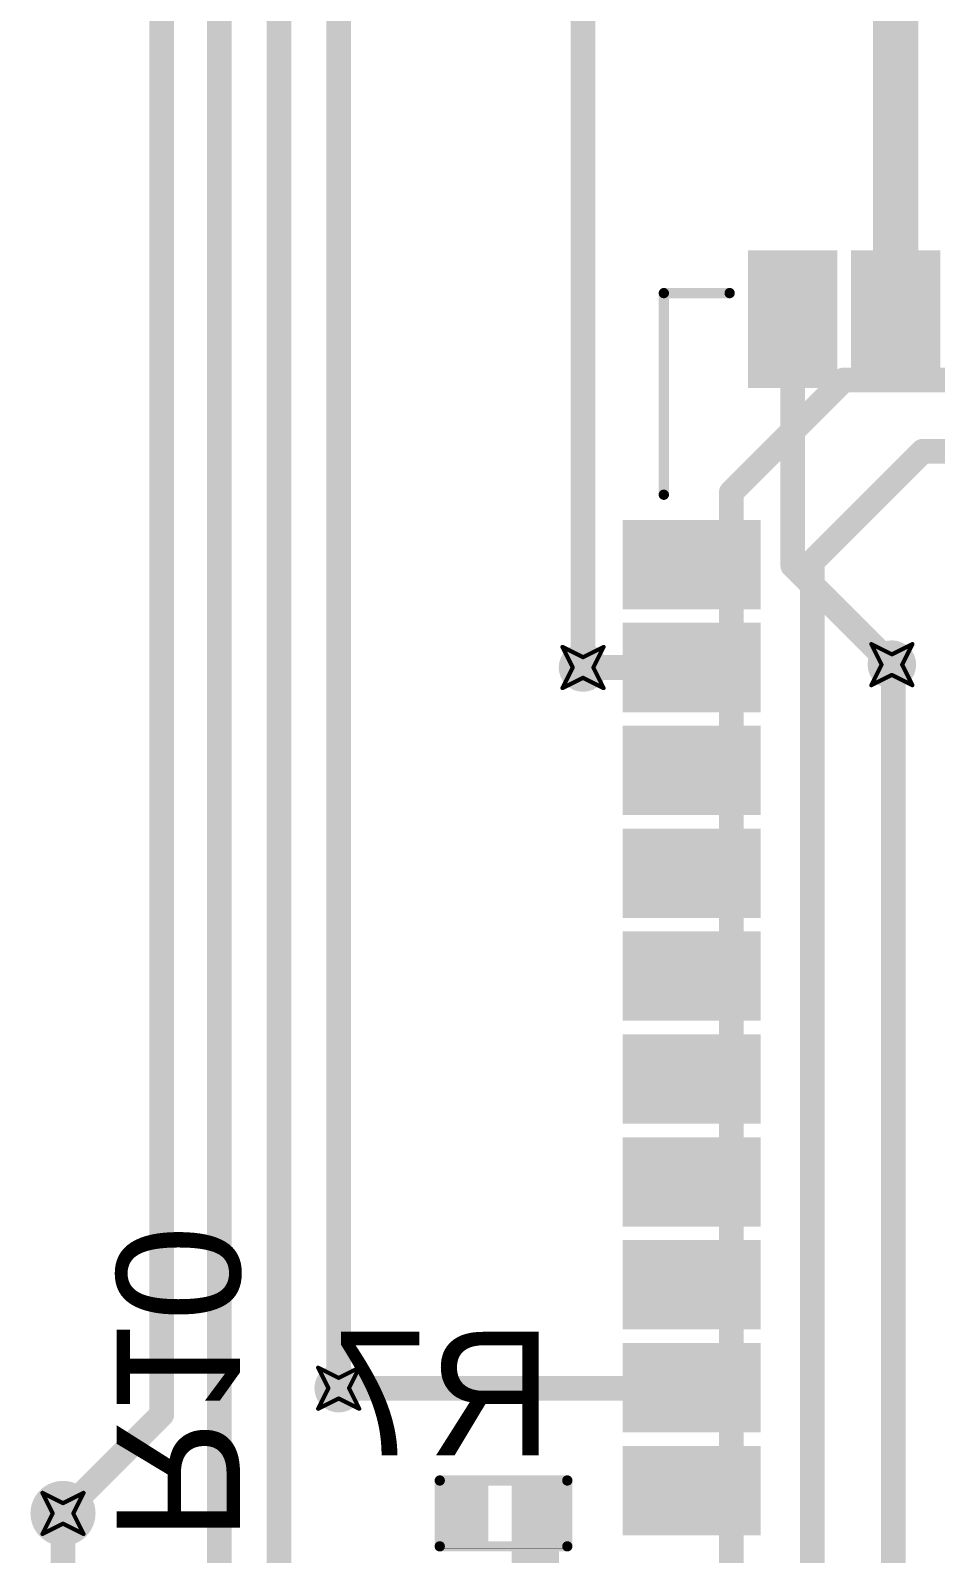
# Model space of a CAD drawing. Header units: inches. Extents: x -11 to 1110, y -7 to 455.
# Drawn here: x 670.41 to 681.59, y 13.06 to 31.86 of the extents above; entities that cross this region are included whole.
import ezdxf

# ---------------------------------------------------------------- set-up
doc = ezdxf.new("R2010")
doc.units = ezdxf.units.IN
for name, color, linetype in [('Bottom Layer', 5, 'Continuous'), ('Bottom Overlay', 54, 'Continuous'), ('Bottom Paste', 16, 'Continuous'), ('Bottom Solder', 6, 'Continuous'), ('Drill Drawing', 1, 'Continuous'), ('Top Layer', 1, 'Continuous'), ('Top Solder', 216, 'Continuous'), ('Via Holes', 16, 'Continuous')]:
    doc.layers.add(name, color=color, linetype=linetype)
doc.styles.add('Arial', font='', dxfattribs={"height": 0.2})
doc.styles.get('Arial').set_extended_font_data('Arial')

# ---------------------------------------------------------------- blocks, each defined once
blk = doc.blocks.new('38_SMD_M______B_27')
at = {"layer": 'Bottom Layer'}
for points in [[(-5.25999837, 9.62999979), (-5.25999837, 8.13000025), (-6.159999109999999, 8.13000025), (-6.159999109999999, 9.62999979)], [(-3.989998369999999, 9.62999979), (-3.989998369999999, 8.13000025), (-4.88999911, 8.13000025), (-4.88999911, 9.62999979)], [(-2.71999837, 9.62999979), (-2.71999837, 8.13000025), (-3.61999911, 8.13000025), (-3.61999911, 9.62999979)], [(-1.44999837, 9.62999979), (-1.44999837, 8.13000025), (-2.34999911, 8.13000025), (-2.34999911, 9.62999979)], [(-0.1799983700000001, 9.62999979), (-0.1799983699999999, 8.13000025), (-1.07999911, 8.13000025), (-1.07999911, 9.62999979)], [(1.09000163, 9.62999979), (1.09000163, 8.13000025), (0.1900008900000001, 8.13000025), (0.1900008899999999, 9.62999979)], [(2.36000163, 9.62999979), (2.36000163, 8.13000025), (1.46000089, 8.13000025), (1.46000089, 9.62999979)], [(3.63000163, 9.62999979), (3.63000163, 8.13000025), (2.73000089, 8.13000025), (2.73000089, 9.62999979)], [(4.900001629999999, 9.62999979), (4.900001629999999, 8.13000025), (4.00000089, 8.13000025), (4.00000089, 9.62999979)], [(6.17000163, 9.62999979), (6.17000163, 8.13000025), (5.270000889999999, 8.13000025), (5.270000889999999, 9.62999979)], [(8.00000051, 8.080000349999999), (9.500000049999999, 8.080000349999999), (9.500000049999999, 7.179999609999999), (8.00000051, 7.179999609999999)], [(8.00000051, 6.810000349999999), (9.500000049999999, 6.810000349999999), (9.500000049999999, 5.90999961), (8.00000051, 5.90999961)]]:
    blk.add_hatch(color=5, dxfattribs=at).paths.add_polyline_path(points)
at = {"layer": 'Bottom Paste'}
for points in [[(-5.25999837, 9.62999979), (-5.25999837, 8.13000025), (-6.159999109999999, 8.13000025), (-6.159999109999999, 9.62999979)], [(-3.989998369999999, 9.62999979), (-3.989998369999999, 8.13000025), (-4.88999911, 8.13000025), (-4.88999911, 9.62999979)], [(-2.71999837, 9.62999979), (-2.71999837, 8.13000025), (-3.61999911, 8.13000025), (-3.61999911, 9.62999979)], [(-1.44999837, 9.62999979), (-1.44999837, 8.13000025), (-2.34999911, 8.13000025), (-2.34999911, 9.62999979)], [(-0.1799983700000001, 9.62999979), (-0.1799983699999999, 8.13000025), (-1.07999911, 8.13000025), (-1.07999911, 9.62999979)], [(1.09000163, 9.62999979), (1.09000163, 8.13000025), (0.1900008900000001, 8.13000025), (0.1900008899999999, 9.62999979)], [(2.36000163, 9.62999979), (2.36000163, 8.13000025), (1.46000089, 8.13000025), (1.46000089, 9.62999979)], [(3.63000163, 9.62999979), (3.63000163, 8.13000025), (2.73000089, 8.13000025), (2.73000089, 9.62999979)], [(4.900001629999999, 9.62999979), (4.900001629999999, 8.13000025), (4.00000089, 8.13000025), (4.00000089, 9.62999979)], [(6.17000163, 9.62999979), (6.17000163, 8.13000025), (5.270000889999999, 8.13000025), (5.270000889999999, 9.62999979)], [(8.00000051, 8.080000349999999), (9.500000049999999, 8.080000349999999), (9.500000049999999, 7.179999609999999), (8.00000051, 7.179999609999999)], [(8.00000051, 6.810000349999999), (9.500000049999999, 6.810000349999999), (9.500000049999999, 5.90999961), (8.00000051, 5.90999961)]]:
    blk.add_hatch(color=16, dxfattribs=at).paths.add_polyline_path(points)
at = {"layer": 'Bottom Solder'}
for points in [[(-5.15839837, 9.731599789999999), (-5.15839837, 8.02840025), (-6.26159911, 8.02840025), (-6.26159911, 9.731599789999999)], [(-3.88839837, 9.731599789999999), (-3.88839837, 8.02840025), (-4.991599109999999, 8.02840025), (-4.991599109999999, 9.731599789999999)], [(-2.61839837, 9.731599789999999), (-2.61839837, 8.02840025), (-3.72159911, 8.02840025), (-3.72159911, 9.731599789999999)], [(-1.34839837, 9.731599789999999), (-1.34839837, 8.02840025), (-2.45159911, 8.02840025), (-2.45159911, 9.731599789999999)], [(-0.07839837000000008, 9.731599789999999), (-0.07839836999999991, 8.02840025), (-1.18159911, 8.02840025), (-1.18159911, 9.731599789999999)], [(1.19160163, 9.731599789999999), (1.19160163, 8.02840025), (0.08840089000000007, 8.02840025), (0.08840088999999993, 9.731599789999999)], [(2.46160163, 9.731599789999999), (2.46160163, 8.02840025), (1.35840089, 8.02840025), (1.35840089, 9.731599789999999)], [(3.73160163, 9.731599789999999), (3.73160163, 8.02840025), (2.62840089, 8.02840025), (2.62840089, 9.731599789999999)], [(5.00160163, 9.731599789999999), (5.00160163, 8.02840025), (3.89840089, 8.02840025), (3.89840089, 9.731599789999999)], [(6.27160163, 9.731599789999999), (6.27160163, 8.02840025), (5.16840089, 8.02840025), (5.16840089, 9.731599789999999)], [(7.89840051, 8.18160035), (9.601600049999998, 8.18160035), (9.601600049999998, 7.078399609999999), (7.89840051, 7.078399609999999)], [(7.89840051, 6.91160035), (9.601600049999998, 6.91160035), (9.601600049999998, 5.808399609999999), (7.89840051, 5.808399609999999)]]:
    blk.add_hatch(color=6, dxfattribs=at).paths.add_polyline_path(points)
at = {"layer": 'Bottom Overlay'}
for points in [[(6.582600499999999, 9.222201519999999, 0.127, 0.127, 0), (9.0718005, 9.222201519999999, 0.127, 0.127, 0)], [(9.0718005, 9.222201519999999, 0.127, 0.127, 0), (9.0718005, 8.40940152, 0.127, 0.127, 0)]]:
    blk.add_lwpolyline(points, format="xyseb", dxfattribs=at)
for points in [[(6.5508505, 9.222201519999999, 0.0635, 0.0635, 1), (6.6143505, 9.222201519999999, 0.0635, 0.0635, 1)], [(9.0400505, 9.222201519999999, 0.0635, 0.0635, 1), (9.103550499999999, 9.222201519999999, 0.0635, 0.0635, 1)], [(9.0400505, 9.222201519999999, 0.0635, 0.0635, 1), (9.103550499999999, 9.222201519999999, 0.0635, 0.0635, 1)], [(9.0400505, 8.40940152, 0.0635, 0.0635, 1), (9.103550499999999, 8.40940152, 0.0635, 0.0635, 1)]]:
    blk.add_lwpolyline(points, format="xyseb", close=True, dxfattribs=at)
blk = doc.blocks.new('R___0402_B_39')
at = {"layer": 'Bottom Layer'}
for points in [[(-0.2413, 0.3175), (-0.2412999999999999, -0.3175), (-0.6985, -0.3175), (-0.6985, 0.3175)], [(0.6985, 0.3175), (0.6985, -0.3175), (0.2413, -0.3175), (0.2412999999999999, 0.3175)]]:
    blk.add_hatch(color=5, dxfattribs=at).paths.add_polyline_path(points)
at = {"layer": 'Bottom Paste'}
for points in [[(-0.2413, 0.3175), (-0.2412999999999999, -0.3175), (-0.6985, -0.3175), (-0.6985, 0.3175)], [(0.6985, 0.3175), (0.6985, -0.3175), (0.2413, -0.3175), (0.2412999999999999, 0.3175)]]:
    blk.add_hatch(color=16, dxfattribs=at).paths.add_polyline_path(points)
at = {"layer": 'Bottom Solder'}
for points in [[(-0.18629884, 0.37250116), (-0.1862988399999999, -0.37250116), (-0.75350116, -0.37250116), (-0.75350116, 0.37250116)], [(0.75350116, 0.37250116), (0.75350116, -0.37250116), (0.18629884, -0.37250116), (0.1862988399999999, 0.37250116)]]:
    blk.add_hatch(color=6, dxfattribs=at).paths.add_polyline_path(points)
at = {"layer": 'Bottom Overlay'}
for points in [[(0.7874, 0.4064, 0.127, 0.127, 0), (-0.7874, 0.4064, 0.127, 0.127, 0)], [(-0.7874, 0.4064, 0.127, 0.127, 0), (-0.7874, -0.4064, 0.127, 0.127, 0)], [(0.8128, 0.4318, 0.0032258, 0.0032258, 0), (-0.8128, 0.4318, 0.0032258, 0.0032258, 0)], [(0.7874, 0.4064, 0.127, 0.127, 0), (0.7874, -0.4064, 0.127, 0.127, 0)], [(0.7874, -0.4064, 0.127, 0.127, 0), (-0.7874, -0.4064, 0.127, 0.127, 0)]]:
    blk.add_lwpolyline(points, format="xyseb", dxfattribs=at)
for points in [[(-0.8191499999999999, 0.4064, 0.0635, 0.0635, 1), (-0.7556499999999999, 0.4064, 0.0635, 0.0635, 1)], [(-0.8191499999999999, 0.4064, 0.0635, 0.0635, 1), (-0.7556499999999999, 0.4064, 0.0635, 0.0635, 1)], [(-0.81360518, 0.4318, 0.0016129, 0.0016129, 1), (-0.8119948199999999, 0.4318, 0.0016129, 0.0016129, 1)], [(0.7556499999999999, 0.4064, 0.0635, 0.0635, 1), (0.8191499999999999, 0.4064, 0.0635, 0.0635, 1)], [(0.7556499999999999, 0.4064, 0.0635, 0.0635, 1), (0.8191499999999999, 0.4064, 0.0635, 0.0635, 1)], [(0.8119948199999999, 0.4318, 0.0016129, 0.0016129, 1), (0.81360518, 0.4318, 0.0016129, 0.0016129, 1)], [(-0.8191499999999999, -0.4064, 0.0635, 0.0635, 1), (-0.7556499999999999, -0.4064, 0.0635, 0.0635, 1)], [(-0.8191499999999999, -0.4064, 0.0635, 0.0635, 1), (-0.7556499999999999, -0.4064, 0.0635, 0.0635, 1)], [(0.7556499999999999, -0.4064, 0.0635, 0.0635, 1), (0.8191499999999999, -0.4064, 0.0635, 0.0635, 1)], [(0.7556499999999999, -0.4064, 0.0635, 0.0635, 1), (0.8191499999999999, -0.4064, 0.0635, 0.0635, 1)]]:
    blk.add_lwpolyline(points, format="xyseb", close=True, dxfattribs=at)

msp = doc.modelspace()

# ---------------------------------------------------------------- hatches: boundary and pattern name
at = {"layer": 'Bottom Layer'}
h = msp.add_hatch(color=5, dxfattribs=at)
edge = h.paths.add_edge_path()
edge.add_arc((677.23380174, 23.9997996), 0.2999994, 0, 360)
h = msp.add_hatch(color=5, dxfattribs=at)
edge = h.paths.add_edge_path()
edge.add_arc((681.04659828, 24.03499892), 0.2999994, 0, 360)
h = msp.add_hatch(color=5, dxfattribs=at)
edge = h.paths.add_edge_path()
edge.add_arc((674.2176, 15.10319814), 0.2999994, 0, 360)
h = msp.add_hatch(color=5, dxfattribs=at)
edge = h.paths.add_edge_path()
edge.add_arc((670.814, 13.5575802), 0.2999994, 0, 360)
msp.add_hatch(color=5, dxfattribs=at).paths.add_polyline_path([(676.3541997399999, 12.47799892), (676.93839974, 12.47799892), (676.93839974, 13.90039892), (676.3541997399999, 13.90039892)])
at = {"layer": 'Bottom Solder'}
h = msp.add_hatch(color=6, dxfattribs=at)
edge = h.paths.add_edge_path()
edge.add_arc((670.814, 13.5575802), 0.4015993999999999, 0, 360)
at = {"layer": 'Top Layer'}
h = msp.add_hatch(color=1, dxfattribs=at)
edge = h.paths.add_edge_path()
edge.add_arc((677.23380174, 23.9997996), 0.2999994, 0, 360)
h = msp.add_hatch(color=1, dxfattribs=at)
edge = h.paths.add_edge_path()
edge.add_arc((681.04659828, 24.03499892), 0.2999994, 0, 360)
h = msp.add_hatch(color=1, dxfattribs=at)
edge = h.paths.add_edge_path()
edge.add_arc((674.2176, 15.10319814), 0.2999994, 0, 360)
h = msp.add_hatch(color=1, dxfattribs=at)
edge = h.paths.add_edge_path()
edge.add_arc((670.814, 13.5575802), 0.2999994, 0, 360)
at = {"layer": 'Top Solder'}
h = msp.add_hatch(color=216, dxfattribs=at)
edge = h.paths.add_edge_path()
edge.add_arc((670.814, 13.5575802), 0.4015993999999999, 0, 360)
at = {"layer": 'Via Holes'}
h = msp.add_hatch(color=7, dxfattribs=at)
edge = h.paths.add_edge_path()
edge.add_arc((677.23380174, 23.9997996), 0.1499997, 0, 360)
h = msp.add_hatch(color=7, dxfattribs=at)
edge = h.paths.add_edge_path()
edge.add_arc((681.04659828, 24.03499892), 0.1499997, 0, 360)
h = msp.add_hatch(color=7, dxfattribs=at)
edge = h.paths.add_edge_path()
edge.add_arc((674.2176, 15.10319814), 0.1499997, 0, 360)
h = msp.add_hatch(color=7, dxfattribs=at)
edge = h.paths.add_edge_path()
edge.add_arc((670.814, 13.5575802), 0.1499997, 0, 360)

# ---------------------------------------------------------------- linework, layer by layer
at = {"layer": 'Bottom Layer'}
for points in [[(681.09340032, 28.29979862, 0.5588, 0.5588, 0), (681.09340032, 45.48624634, 0.5588, 0.5588, 0)], [(679.8234003199999, 25.25819688, 0.3048, 0.3048, 0), (679.8234003199999, 28.29979862, 0.3048, 0.3048, 0)], [(679.8234003199999, 25.25819688, 0.3048, 0.3048, 0), (681.04659828, 24.03499892, 0.3048, 0.3048, 0)], [(677.23380174, 23.9997996, 0.3048, 0.3048, 0), (678.57340028, 23.9997996, 0.3048, 0.3048, 0)], [(674.2176, 15.10319814, 0.3048, 0.3048, 0), (678.5667988199999, 15.10319814, 0.3048, 0.3048, 0)], [(670.814, 9.66775816, 0.3048, 0.3048, 0), (670.814, 13.5575802, 0.3048, 0.3048, 0)]]:
    msp.add_lwpolyline(points, format="xyseb", dxfattribs=at)
for points in [[(680.9537003199999, 28.29979862, 0.2794, 0.2794, 1), (681.23310032, 28.29979862, 0.2794, 0.2794, 1)], [(679.7472003199999, 28.29979862, 0.1524, 0.1524, 1), (679.89960032, 28.29979862, 0.1524, 0.1524, 1)], [(679.7472003199999, 25.25819688, 0.1524, 0.1524, 1), (679.89960032, 25.25819688, 0.1524, 0.1524, 1)], [(679.7472003199999, 25.25819688, 0.1524, 0.1524, 1), (679.89960032, 25.25819688, 0.1524, 0.1524, 1)], [(677.15760174, 23.9997996, 0.1524, 0.1524, 1), (677.31000174, 23.9997996, 0.1524, 0.1524, 1)], [(678.4972002799999, 23.9997996, 0.1524, 0.1524, 1), (678.64960028, 23.9997996, 0.1524, 0.1524, 1)], [(680.9703982799999, 24.03499892, 0.1524, 0.1524, 1), (681.12279828, 24.03499892, 0.1524, 0.1524, 1)], [(674.1414, 15.10319814, 0.1524, 0.1524, 1), (674.2938, 15.10319814, 0.1524, 0.1524, 1)], [(678.49059882, 15.10319814, 0.1524, 0.1524, 1), (678.64299882, 15.10319814, 0.1524, 0.1524, 1)], [(670.7378, 13.5575802, 0.1524, 0.1524, 1), (670.8901999999999, 13.5575802, 0.1524, 0.1524, 1)]]:
    msp.add_lwpolyline(points, format="xyseb", close=True, dxfattribs=at)
at = {"layer": 'Drill Drawing'}
for points in [[(676.97980174, 24.2537996, 0.0508, 0.0508, 0), (677.23380174, 24.1267996, 0.0508, 0.0508, 0)], [(676.97980174, 24.2537996, 0.0508, 0.0508, 0), (677.1068017399999, 23.9997996, 0.0508, 0.0508, 0)], [(677.23380174, 24.1267996, 0.0508, 0.0508, 0), (677.48780174, 24.2537996, 0.0508, 0.0508, 0)], [(677.3608017399999, 23.9997996, 0.0508, 0.0508, 0), (677.48780174, 24.2537996, 0.0508, 0.0508, 0)], [(680.79259828, 24.28899892, 0.0508, 0.0508, 0), (681.04659828, 24.16199892, 0.0508, 0.0508, 0)], [(680.79259828, 24.28899892, 0.0508, 0.0508, 0), (680.91959828, 24.03499892, 0.0508, 0.0508, 0)], [(681.04659828, 24.16199892, 0.0508, 0.0508, 0), (681.3005982799999, 24.28899892, 0.0508, 0.0508, 0)], [(681.17359828, 24.03499892, 0.0508, 0.0508, 0), (681.3005982799999, 24.28899892, 0.0508, 0.0508, 0)], [(676.97980174, 23.7457996, 0.0508, 0.0508, 0), (677.1068017399999, 23.9997996, 0.0508, 0.0508, 0)], [(676.97980174, 23.7457996, 0.0508, 0.0508, 0), (677.23380174, 23.8727996, 0.0508, 0.0508, 0)], [(677.23380174, 23.8727996, 0.0508, 0.0508, 0), (677.48780174, 23.7457996, 0.0508, 0.0508, 0)], [(677.3608017399999, 23.9997996, 0.0508, 0.0508, 0), (677.48780174, 23.7457996, 0.0508, 0.0508, 0)], [(680.79259828, 23.78099892, 0.0508, 0.0508, 0), (680.91959828, 24.03499892, 0.0508, 0.0508, 0)], [(680.79259828, 23.78099892, 0.0508, 0.0508, 0), (681.04659828, 23.90799892, 0.0508, 0.0508, 0)], [(681.04659828, 23.90799892, 0.0508, 0.0508, 0), (681.3005982799999, 23.78099892, 0.0508, 0.0508, 0)], [(681.17359828, 24.03499892, 0.0508, 0.0508, 0), (681.3005982799999, 23.78099892, 0.0508, 0.0508, 0)], [(673.9635999999999, 15.35719814, 0.0508, 0.0508, 0), (674.2176, 15.23019814, 0.0508, 0.0508, 0)], [(673.9635999999999, 15.35719814, 0.0508, 0.0508, 0), (674.0906, 15.10319814, 0.0508, 0.0508, 0)], [(674.2176, 15.23019814, 0.0508, 0.0508, 0), (674.4716, 15.35719814, 0.0508, 0.0508, 0)], [(674.3445999999999, 15.10319814, 0.0508, 0.0508, 0), (674.4716, 15.35719814, 0.0508, 0.0508, 0)], [(673.9635999999999, 14.84919814, 0.0508, 0.0508, 0), (674.0906, 15.10319814, 0.0508, 0.0508, 0)], [(674.3445999999999, 15.10319814, 0.0508, 0.0508, 0), (674.4716, 14.84919814, 0.0508, 0.0508, 0)], [(673.9635999999999, 14.84919814, 0.0508, 0.0508, 0), (674.2176, 14.97619814, 0.0508, 0.0508, 0)], [(674.2176, 14.97619814, 0.0508, 0.0508, 0), (674.4716, 14.84919814, 0.0508, 0.0508, 0)], [(670.56, 13.8115802, 0.0508, 0.0508, 0), (670.814, 13.6845802, 0.0508, 0.0508, 0)], [(670.56, 13.8115802, 0.0508, 0.0508, 0), (670.687, 13.5575802, 0.0508, 0.0508, 0)], [(670.814, 13.6845802, 0.0508, 0.0508, 0), (671.068, 13.8115802, 0.0508, 0.0508, 0)], [(670.9409999999999, 13.5575802, 0.0508, 0.0508, 0), (671.068, 13.8115802, 0.0508, 0.0508, 0)], [(670.56, 13.3035802, 0.0508, 0.0508, 0), (670.687, 13.5575802, 0.0508, 0.0508, 0)], [(670.9409999999999, 13.5575802, 0.0508, 0.0508, 0), (671.068, 13.3035802, 0.0508, 0.0508, 0)], [(670.56, 13.3035802, 0.0508, 0.0508, 0), (670.814, 13.4305802, 0.0508, 0.0508, 0)], [(670.814, 13.4305802, 0.0508, 0.0508, 0), (671.068, 13.3035802, 0.0508, 0.0508, 0)]]:
    msp.add_lwpolyline(points, format="xyseb", dxfattribs=at)
for points in [[(676.96710174, 24.2537996, 0.0254, 0.0254, 1), (676.99250174, 24.2537996, 0.0254, 0.0254, 1)], [(676.96710174, 24.2537996, 0.0254, 0.0254, 1), (676.99250174, 24.2537996, 0.0254, 0.0254, 1)], [(677.47510174, 24.2537996, 0.0254, 0.0254, 1), (677.5005017399999, 24.2537996, 0.0254, 0.0254, 1)], [(677.47510174, 24.2537996, 0.0254, 0.0254, 1), (677.5005017399999, 24.2537996, 0.0254, 0.0254, 1)], [(680.77989828, 24.28899892, 0.0254, 0.0254, 1), (680.80529828, 24.28899892, 0.0254, 0.0254, 1)], [(680.77989828, 24.28899892, 0.0254, 0.0254, 1), (680.80529828, 24.28899892, 0.0254, 0.0254, 1)], [(681.2878982799999, 24.28899892, 0.0254, 0.0254, 1), (681.31329828, 24.28899892, 0.0254, 0.0254, 1)], [(681.2878982799999, 24.28899892, 0.0254, 0.0254, 1), (681.31329828, 24.28899892, 0.0254, 0.0254, 1)], [(677.22110174, 24.1267996, 0.0254, 0.0254, 1), (677.24650174, 24.1267996, 0.0254, 0.0254, 1)], [(677.22110174, 24.1267996, 0.0254, 0.0254, 1), (677.24650174, 24.1267996, 0.0254, 0.0254, 1)], [(681.0338982799999, 24.16199892, 0.0254, 0.0254, 1), (681.05929828, 24.16199892, 0.0254, 0.0254, 1)], [(681.0338982799999, 24.16199892, 0.0254, 0.0254, 1), (681.05929828, 24.16199892, 0.0254, 0.0254, 1)], [(677.0941017399999, 23.9997996, 0.0254, 0.0254, 1), (677.11950174, 23.9997996, 0.0254, 0.0254, 1)], [(677.0941017399999, 23.9997996, 0.0254, 0.0254, 1), (677.11950174, 23.9997996, 0.0254, 0.0254, 1)], [(677.22110174, 23.8727996, 0.0254, 0.0254, 1), (677.24650174, 23.8727996, 0.0254, 0.0254, 1)], [(677.22110174, 23.8727996, 0.0254, 0.0254, 1), (677.24650174, 23.8727996, 0.0254, 0.0254, 1)], [(677.34810174, 23.9997996, 0.0254, 0.0254, 1), (677.3735017399999, 23.9997996, 0.0254, 0.0254, 1)], [(677.34810174, 23.9997996, 0.0254, 0.0254, 1), (677.3735017399999, 23.9997996, 0.0254, 0.0254, 1)], [(680.90689828, 24.03499892, 0.0254, 0.0254, 1), (680.9322982799999, 24.03499892, 0.0254, 0.0254, 1)], [(680.90689828, 24.03499892, 0.0254, 0.0254, 1), (680.9322982799999, 24.03499892, 0.0254, 0.0254, 1)], [(681.0338982799999, 23.90799892, 0.0254, 0.0254, 1), (681.05929828, 23.90799892, 0.0254, 0.0254, 1)], [(681.0338982799999, 23.90799892, 0.0254, 0.0254, 1), (681.05929828, 23.90799892, 0.0254, 0.0254, 1)], [(681.16089828, 24.03499892, 0.0254, 0.0254, 1), (681.18629828, 24.03499892, 0.0254, 0.0254, 1)], [(681.16089828, 24.03499892, 0.0254, 0.0254, 1), (681.18629828, 24.03499892, 0.0254, 0.0254, 1)], [(676.96710174, 23.7457996, 0.0254, 0.0254, 1), (676.99250174, 23.7457996, 0.0254, 0.0254, 1)], [(676.96710174, 23.7457996, 0.0254, 0.0254, 1), (676.99250174, 23.7457996, 0.0254, 0.0254, 1)], [(677.47510174, 23.7457996, 0.0254, 0.0254, 1), (677.5005017399999, 23.7457996, 0.0254, 0.0254, 1)], [(677.47510174, 23.7457996, 0.0254, 0.0254, 1), (677.5005017399999, 23.7457996, 0.0254, 0.0254, 1)], [(680.77989828, 23.78099892, 0.0254, 0.0254, 1), (680.80529828, 23.78099892, 0.0254, 0.0254, 1)], [(680.77989828, 23.78099892, 0.0254, 0.0254, 1), (680.80529828, 23.78099892, 0.0254, 0.0254, 1)], [(681.2878982799999, 23.78099892, 0.0254, 0.0254, 1), (681.31329828, 23.78099892, 0.0254, 0.0254, 1)], [(681.2878982799999, 23.78099892, 0.0254, 0.0254, 1), (681.31329828, 23.78099892, 0.0254, 0.0254, 1)], [(673.9508999999999, 15.35719814, 0.0254, 0.0254, 1), (673.9763, 15.35719814, 0.0254, 0.0254, 1)], [(673.9508999999999, 15.35719814, 0.0254, 0.0254, 1), (673.9763, 15.35719814, 0.0254, 0.0254, 1)], [(674.2049, 15.23019814, 0.0254, 0.0254, 1), (674.2302999999999, 15.23019814, 0.0254, 0.0254, 1)], [(674.2049, 15.23019814, 0.0254, 0.0254, 1), (674.2302999999999, 15.23019814, 0.0254, 0.0254, 1)], [(674.4589, 15.35719814, 0.0254, 0.0254, 1), (674.4843, 15.35719814, 0.0254, 0.0254, 1)], [(674.4589, 15.35719814, 0.0254, 0.0254, 1), (674.4843, 15.35719814, 0.0254, 0.0254, 1)], [(674.0778999999999, 15.10319814, 0.0254, 0.0254, 1), (674.1033, 15.10319814, 0.0254, 0.0254, 1)], [(674.0778999999999, 15.10319814, 0.0254, 0.0254, 1), (674.1033, 15.10319814, 0.0254, 0.0254, 1)], [(674.3319, 15.10319814, 0.0254, 0.0254, 1), (674.3572999999999, 15.10319814, 0.0254, 0.0254, 1)], [(674.3319, 15.10319814, 0.0254, 0.0254, 1), (674.3572999999999, 15.10319814, 0.0254, 0.0254, 1)], [(673.9508999999999, 14.84919814, 0.0254, 0.0254, 1), (673.9763, 14.84919814, 0.0254, 0.0254, 1)], [(673.9508999999999, 14.84919814, 0.0254, 0.0254, 1), (673.9763, 14.84919814, 0.0254, 0.0254, 1)], [(674.2049, 14.97619814, 0.0254, 0.0254, 1), (674.2302999999999, 14.97619814, 0.0254, 0.0254, 1)], [(674.2049, 14.97619814, 0.0254, 0.0254, 1), (674.2302999999999, 14.97619814, 0.0254, 0.0254, 1)], [(674.4589, 14.84919814, 0.0254, 0.0254, 1), (674.4843, 14.84919814, 0.0254, 0.0254, 1)], [(674.4589, 14.84919814, 0.0254, 0.0254, 1), (674.4843, 14.84919814, 0.0254, 0.0254, 1)], [(670.5473, 13.8115802, 0.0254, 0.0254, 1), (670.5726999999999, 13.8115802, 0.0254, 0.0254, 1)], [(670.5473, 13.8115802, 0.0254, 0.0254, 1), (670.5726999999999, 13.8115802, 0.0254, 0.0254, 1)], [(671.0553, 13.8115802, 0.0254, 0.0254, 1), (671.0807, 13.8115802, 0.0254, 0.0254, 1)], [(671.0553, 13.8115802, 0.0254, 0.0254, 1), (671.0807, 13.8115802, 0.0254, 0.0254, 1)], [(670.6742999999999, 13.5575802, 0.0254, 0.0254, 1), (670.6997, 13.5575802, 0.0254, 0.0254, 1)], [(670.6742999999999, 13.5575802, 0.0254, 0.0254, 1), (670.6997, 13.5575802, 0.0254, 0.0254, 1)], [(670.8013, 13.6845802, 0.0254, 0.0254, 1), (670.8267, 13.6845802, 0.0254, 0.0254, 1)], [(670.8013, 13.6845802, 0.0254, 0.0254, 1), (670.8267, 13.6845802, 0.0254, 0.0254, 1)], [(670.9282999999999, 13.5575802, 0.0254, 0.0254, 1), (670.9537, 13.5575802, 0.0254, 0.0254, 1)], [(670.9282999999999, 13.5575802, 0.0254, 0.0254, 1), (670.9537, 13.5575802, 0.0254, 0.0254, 1)], [(670.8013, 13.4305802, 0.0254, 0.0254, 1), (670.8267, 13.4305802, 0.0254, 0.0254, 1)], [(670.8013, 13.4305802, 0.0254, 0.0254, 1), (670.8267, 13.4305802, 0.0254, 0.0254, 1)], [(670.5473, 13.3035802, 0.0254, 0.0254, 1), (670.5726999999999, 13.3035802, 0.0254, 0.0254, 1)], [(670.5473, 13.3035802, 0.0254, 0.0254, 1), (670.5726999999999, 13.3035802, 0.0254, 0.0254, 1)], [(671.0553, 13.3035802, 0.0254, 0.0254, 1), (671.0807, 13.3035802, 0.0254, 0.0254, 1)], [(671.0553, 13.3035802, 0.0254, 0.0254, 1), (671.0807, 13.3035802, 0.0254, 0.0254, 1)]]:
    msp.add_lwpolyline(points, format="xyseb", close=True, dxfattribs=at)
at = {"layer": 'Top Layer'}
for points in [[(677.23380174, 23.9997996, 0.3048, 0.3048, 0), (677.23380174, 40.55693946, 0.3048, 0.3048, 0)], [(674.2176, 15.10319814, 0.3048, 0.3048, 0), (674.2176, 40.3822281, 0.3048, 0.3048, 0)], [(673.481, 12.319, 0.3048, 0.3048, 0), (673.481, 39.99750954, 0.3048, 0.3048, 0)], [(672.7443999999999, 7.112, 0.3048, 0.3048, 0), (672.7443999999999, 39.53445992, 0.3048, 0.3048, 0)], [(672.0332, 14.7767802, 0.3048, 0.3048, 0), (672.0332, 39.13769668, 0.3048, 0.3048, 0)], [(679.0644026, 26.16100178, 0.3048, 0.3048, 0), (680.4531983999999, 27.54979758, 0.3048, 0.3048, 0)], [(680.4531983999999, 27.54979758, 0.3048, 0.3048, 0), (683.79594508, 27.54979758, 0.3048, 0.3048, 0)], [(680.0644006, 25.30679978, 0.3048, 0.3048, 0), (681.42760082, 26.67, 0.3048, 0.3048, 0)], [(681.42760082, 26.67, 0.3048, 0.3048, 0), (683.2599999999999, 26.67, 0.3048, 0.3048, 0)], [(679.0644026, 3.8466014, 0.3048, 0.3048, 0), (679.0644026, 26.16100178, 0.3048, 0.3048, 0)], [(680.0644006, 3.8466014, 0.3048, 0.3048, 0), (680.0644006, 25.30679978, 0.3048, 0.3048, 0)], [(681.06440114, 3.8466014, 0.3048, 0.3048, 0), (681.06440114, 24.01719606, 0.3048, 0.3048, 0)], [(670.814, 13.5575802, 0.3048, 0.3048, 0), (672.0332, 14.7767802, 0.3048, 0.3048, 0)]]:
    msp.add_lwpolyline(points, format="xyseb", dxfattribs=at)
for points in [[(680.3769983999999, 27.54979758, 0.1524, 0.1524, 1), (680.5293984, 27.54979758, 0.1524, 0.1524, 1)], [(680.3769983999999, 27.54979758, 0.1524, 0.1524, 1), (680.5293984, 27.54979758, 0.1524, 0.1524, 1)], [(681.35140082, 26.67, 0.1524, 0.1524, 1), (681.5038008199999, 26.67, 0.1524, 0.1524, 1)], [(681.35140082, 26.67, 0.1524, 0.1524, 1), (681.5038008199999, 26.67, 0.1524, 0.1524, 1)], [(678.9882026, 26.16100178, 0.1524, 0.1524, 1), (679.1406026, 26.16100178, 0.1524, 0.1524, 1)], [(678.9882026, 26.16100178, 0.1524, 0.1524, 1), (679.1406026, 26.16100178, 0.1524, 0.1524, 1)], [(679.9882005999999, 25.30679978, 0.1524, 0.1524, 1), (680.1406006, 25.30679978, 0.1524, 0.1524, 1)], [(679.9882005999999, 25.30679978, 0.1524, 0.1524, 1), (680.1406006, 25.30679978, 0.1524, 0.1524, 1)], [(677.15760174, 23.9997996, 0.1524, 0.1524, 1), (677.31000174, 23.9997996, 0.1524, 0.1524, 1)], [(680.9882011399999, 24.01719606, 0.1524, 0.1524, 1), (681.14060114, 24.01719606, 0.1524, 0.1524, 1)], [(674.1414, 15.10319814, 0.1524, 0.1524, 1), (674.2938, 15.10319814, 0.1524, 0.1524, 1)], [(671.9569999999999, 14.7767802, 0.1524, 0.1524, 1), (672.1093999999999, 14.7767802, 0.1524, 0.1524, 1)], [(671.9569999999999, 14.7767802, 0.1524, 0.1524, 1), (672.1093999999999, 14.7767802, 0.1524, 0.1524, 1)], [(670.7378, 13.5575802, 0.1524, 0.1524, 1), (670.8901999999999, 13.5575802, 0.1524, 0.1524, 1)]]:
    msp.add_lwpolyline(points, format="xyseb", close=True, dxfattribs=at)

# ---------------------------------------------------------------- block references
for name, p, rotation in [('38_SMD_M______B_27', (687.4534003, 19.54979834), 90), ('R___0402_B_39', (676.2525997399999, 13.55749892), 180)]:
    msp.add_blockref(name, p, dxfattribs=dict(rotation=rotation))

# ---------------------------------------------------------------- texts
at = {"layer": 'Bottom Overlay', "style": 'Arial', "text_generation_flag": 2}
msp.add_text('R10', height=1.524, rotation=270, dxfattribs=at).set_placement((671.4746489199999, 13.20861468))
msp.add_text('R7', height=1.524, dxfattribs=at).set_placement((676.85878852, 14.27504638))

doc.saveas('drawing.dxf')
